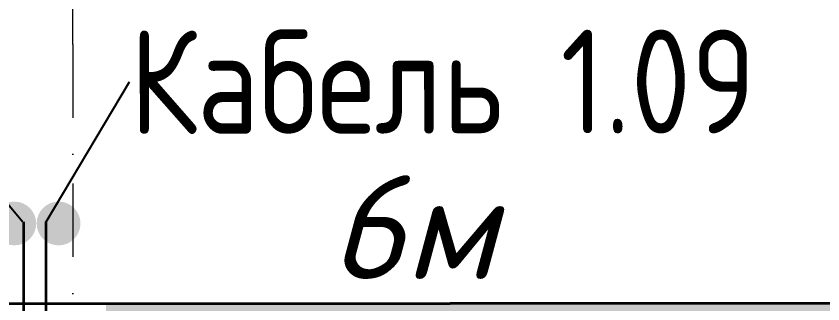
# Model space of a CAD drawing. Header units: millimetres. Extents: x 1499747 to 4230374, y -28481 to 441852.
# Drawn here: x 4014167 to 4018054, y 318862 to 320249 of the extents above; entities that cross this region are included whole.
import ezdxf
from ezdxf import colors
from ezdxf.entities.mleader import LeaderData, LeaderLine
from ezdxf.math import Vec2, Vec3
from ezdxf.xclip import XClip

# ---------------------------------------------------------------- set-up
doc = ezdxf.new("R2010")
doc.units = ezdxf.units.MM
doc.header["$MEASUREMENT"] = 0
doc.header["$XCLIPFRAME"] = 0
doc.linetypes.add('Штрихпунктирная', pattern=[670.277762, 352.777767, -176.388884, 0, -141.111112])
for name, color, linetype, lineweight in [('13 этаж_25_Парапет_Ном._пера__102_Ном._пера__9', 9, 'Continuous', 18), ('13 этаж_25_Парапет_Ном._пера__20_Ном._пера__1', 1, 'Continuous', 18), ('13 этаж_25_Элемент Модели - Оси_Ном._пера__2_Ном._пера__8', 8, 'Continuous', 18), ('Кабель 2x4mm', 200, 'Continuous', 30), ('Кабель 2х6 mm', 150, 'Continuous', 30), ('ТП', 250, 'Continuous', 30)]:
    doc.layers.add(name, color=color, linetype=linetype, lineweight=lineweight)
doc.layers.add('Чертеж и Рисунок', color=7, linetype='Continuous')
doc.styles.add('ISOCPEUR_4', font='isocpeur.ttf', dxfattribs={"width": 0.85, "height": 250})
doc.styles.add('Текст', font='isocpeui.ttf')

# ---------------------------------------------------------------- blocks, each defined once
blk = doc.blocks.new('Чертеж_4_25', base_point=(1186000, 29700))
at = {"layer": '13 этаж_25_Парапет_Ном._пера__102_Ном._пера__9', "linetype": 'Continuous', "true_color": 0xc7c8ca}
blk.add_hatch(color=9, dxfattribs=at).paths.add_polyline_path([(1181364.6, 46214.1), (1185903.5, 46214.1), (1185903.5, 47714.1), (1181364.6, 47714.1)])
at = {"layer": '13 этаж_25_Парапет_Ном._пера__20_Ном._пера__1', "color": 9, "linetype": 'Continuous', "true_color": 0xc7c8ca}
for p, q in [((1171929.7, 47714.1), (1180951.9, 47714.1)), ((1181364.6, 47714.1), (1180951.9, 47714.1)), ((1185903.5, 47714.1), (1181364.6, 47714.1))]:
    blk.add_line(p, q, dxfattribs=at)
at = {"layer": '13 этаж_25_Элемент Модели - Оси_Ном._пера__2_Ном._пера__8', "linetype": 'Штрихпунктирная'}
for q in [(1181204.7, 49964.1), (1181204.7, 14064.1)]:
    blk.add_line((1181204.7, 48964.1), q, dxfattribs=at)
at = {"layer": '13 этаж_25_Элемент Модели - Оси_Ном._пера__2_Ном._пера__8', "linetype": 'Continuous'}
blk.add_line((1181204.7, 48964.1), (1181204.7, 48964.1), dxfattribs=at)
blk.add_line((1181204.7, 48964.1), (1181204.7, 48964.1), dxfattribs=at)

msp = doc.modelspace()

# ---------------------------------------------------------------- block references
at = {"layer": 'Чертеж и Рисунок', "linetype": 'Continuous'}
ref = msp.add_blockref('Чертеж_4_25', (4019236.496, 300847.94317), dxfattribs=at)
XClip(ref).set_block_clipping_path([(1144000, 0), (1228000, 59400.0000000006)])

# ---------------------------------------------------------------- next in the draw order: hatches: boundary and pattern name
at = {"layer": 'Кабель 2x4mm', "lineweight": 30, "true_color": 0x105689}
h = msp.add_hatch(color=146, dxfattribs=at)
h.dxf.hatch_style = 1
h.paths.add_polyline_path([(4014264.0286, 319249.49137, 1), (4014052.92373, 319249.49137, 1)])
h = msp.add_hatch(color=146, dxfattribs=at)
h.dxf.hatch_style = 1
h.paths.add_polyline_path([(4014477.35202, 319249.49137, 1), (4014266.24715, 319249.49137, 1)])

# ---------------------------------------------------------------- next in the draw order: linework, layer by layer
at = {"layer": 'Кабель 2х6 mm', "lineweight": 35}
for points in [[(4014203.40767, 319257.39474), (4014203.40767, 318617.67534), (4014845.84569, 318617.67534), (4014845.84569, 317360.58429), (4029240.56282, 317363.46677), (4029240.56282, 316320.21852), (4029091.04271, 316320.21852)], [(4029091.04271, 316281.10515), (4029365.45733, 316281.10515), (4029361.67309, 317457.12537), (4014970.82727, 317457.12537), (4014970.82727, 318742.63416), (4014311.86993, 318742.63416), (4014311.86993, 319257.39474)]]:
    msp.add_lwpolyline(points, dxfattribs=at)
at = {"layer": 'Кабель 2х6 mm', "color": 116, "lineweight": 40, "true_color": 0x136734}
msp.add_lwpolyline([(4013341.18613, 318861.99394), (4019173.50967, 318864.65327)], dxfattribs=at)

# ---------------------------------------------------------------- next in the draw order: texts
at = {"color": 18, "lineweight": 50, "true_color": 0x000000, "insert": (4015675.49854, 319482.22039), "char_height": 500, "width": 12874.2351114, "attachment_point": 1, "style": 'Текст'}
msp.add_mtext('6м', dxfattribs=at)

# ---------------------------------------------------------------- next in the draw order: leaders
at = {"layer": 'ТП', "lineweight": 30}
ml = msp.add_multileader_mtext('Standard', dxfattribs=at)
ml.set_content('(Ввод питания и UTP )', color=256, style='ISOCPEUR_4')
ml.set_leader_properties()
ml.build(insert=Vec2(0, 0))
ml.multileader.update_dxf_attribs({"text_right_attachment_type": 6, "dogleg_length": 0.00000000013, "arrow_head_size": 0.18})
ctx = ml.context
ctx.base_point, ctx.char_height, ctx.arrow_head_size, ctx.landing_gap_size, ctx.plane_origin = Vec3(4008630.4001, 322585.40911), 500, 0.18, 0.09, Vec3(4005505.37365, 328422.04456)
ctx.right_attachment, ctx.text_align_type = 6, 2
notes = []
notes.append((ctx, [(0, (1, 1, 0), (4008630.4001, 322585.40911), (1, 0), 0.00000000013, [(0, [(4007341.18613, 318861.99394)], 0, [])])]))
ctx.mtext.insert, ctx.mtext.alignment, ctx.mtext.flow_direction = Vec3(4014665.4901, 322860.40911), 3, 5
ml = msp.add_multileader_mtext('Standard', dxfattribs=at)
ml.set_content('Кабель 1.09', color=256, style='ISOCPEUR_4')
ml.set_leader_properties()
ml.build(insert=Vec2(0, 0))
ml.multileader.update_dxf_attribs({"text_right_attachment_type": 6, "dogleg_length": 0.36, "arrow_head_size": 0.18})
ctx = ml.context
ctx.base_point, ctx.char_height, ctx.arrow_head_size, ctx.landing_gap_size, ctx.plane_origin, ctx.plane_x_axis, ctx.plane_y_axis = Vec3(4014713.3309, 319932.00047), 500, 0.18, 0.09, Vec3(4028308.11848, 318570.01346), Vec3(0.9999997664, 0.0006834744), Vec3(-0.0006834744, 0.9999997664)
ctx.right_attachment = 6
notes.append((ctx, [(0, (1, 1, 0), (4014713.3309, 319932.00047), (0.9999997664, 0.0006834744), 0.00000000013, [(0, [(4014311.86993, 319257.39474)], 0, [])])]))
ctx.mtext.insert, ctx.mtext.text_direction, ctx.mtext.rotation, ctx.mtext.width, ctx.mtext.flow_direction = Vec3(4014713.25003, 320182.00047), Vec3(0.9999997664, 0.0006834744), 0.0006834744, 3333.2408404, 5
ml = msp.add_multileader_mtext('Standard', dxfattribs=at)
ml.set_content('Кабель 1.08', color=256, style='ISOCPEUR_4')
ml.set_leader_properties()
ml.build(insert=Vec2(0, 0))
ml.multileader.update_dxf_attribs({"text_right_attachment_type": 6, "dogleg_length": 0.36, "arrow_head_size": 0.18})
ctx = ml.context
ctx.base_point, ctx.char_height, ctx.arrow_head_size, ctx.landing_gap_size, ctx.plane_origin, ctx.plane_x_axis, ctx.plane_y_axis = Vec3(4010964.75226, 319914.84418), 500, 0.18, 0.09, Vec3(4024559.53985, 318329.63986), Vec3(0.9999997664, 0.0006834744), Vec3(-0.0006834744, 0.9999997664)
ctx.right_attachment, ctx.text_align_type = 6, 2
notes.append((ctx, [(1, (1, 1, 0), (4013940.17078, 319566.87772), (-0.9999997664, -0.0006834744), 0.00000000013, [(0, [(4014197.97471, 319257.39474)], 0, [])])]))
ctx.mtext.insert, ctx.mtext.text_direction, ctx.mtext.rotation, ctx.mtext.width, ctx.mtext.alignment, ctx.mtext.flow_direction = Vec3(4013939.6707, 320166.87752), Vec3(0.9999997664, 0.0006834744), 0.0006834744, 3333.2408404, 3, 5
for ctx, leaders in notes:
    for number, flags, end, landing, length, lines in leaders:
        leader = LeaderData()
        leader.index, (leader.has_last_leader_line, leader.has_dogleg_vector, leader.attachment_direction) = number, flags
        leader.last_leader_point, leader.dogleg_vector, leader.dogleg_length = Vec3(end), Vec3(landing), length
        for number, points, colour, breaks in lines:
            line = LeaderLine()
            line.index, line.vertices, line.color, line.breaks = number, Vec3.list(points), colors.encode_raw_color(colour), breaks
            leader.lines.append(line)
        ctx.leaders.append(leader)

doc.saveas('drawing.dxf')
